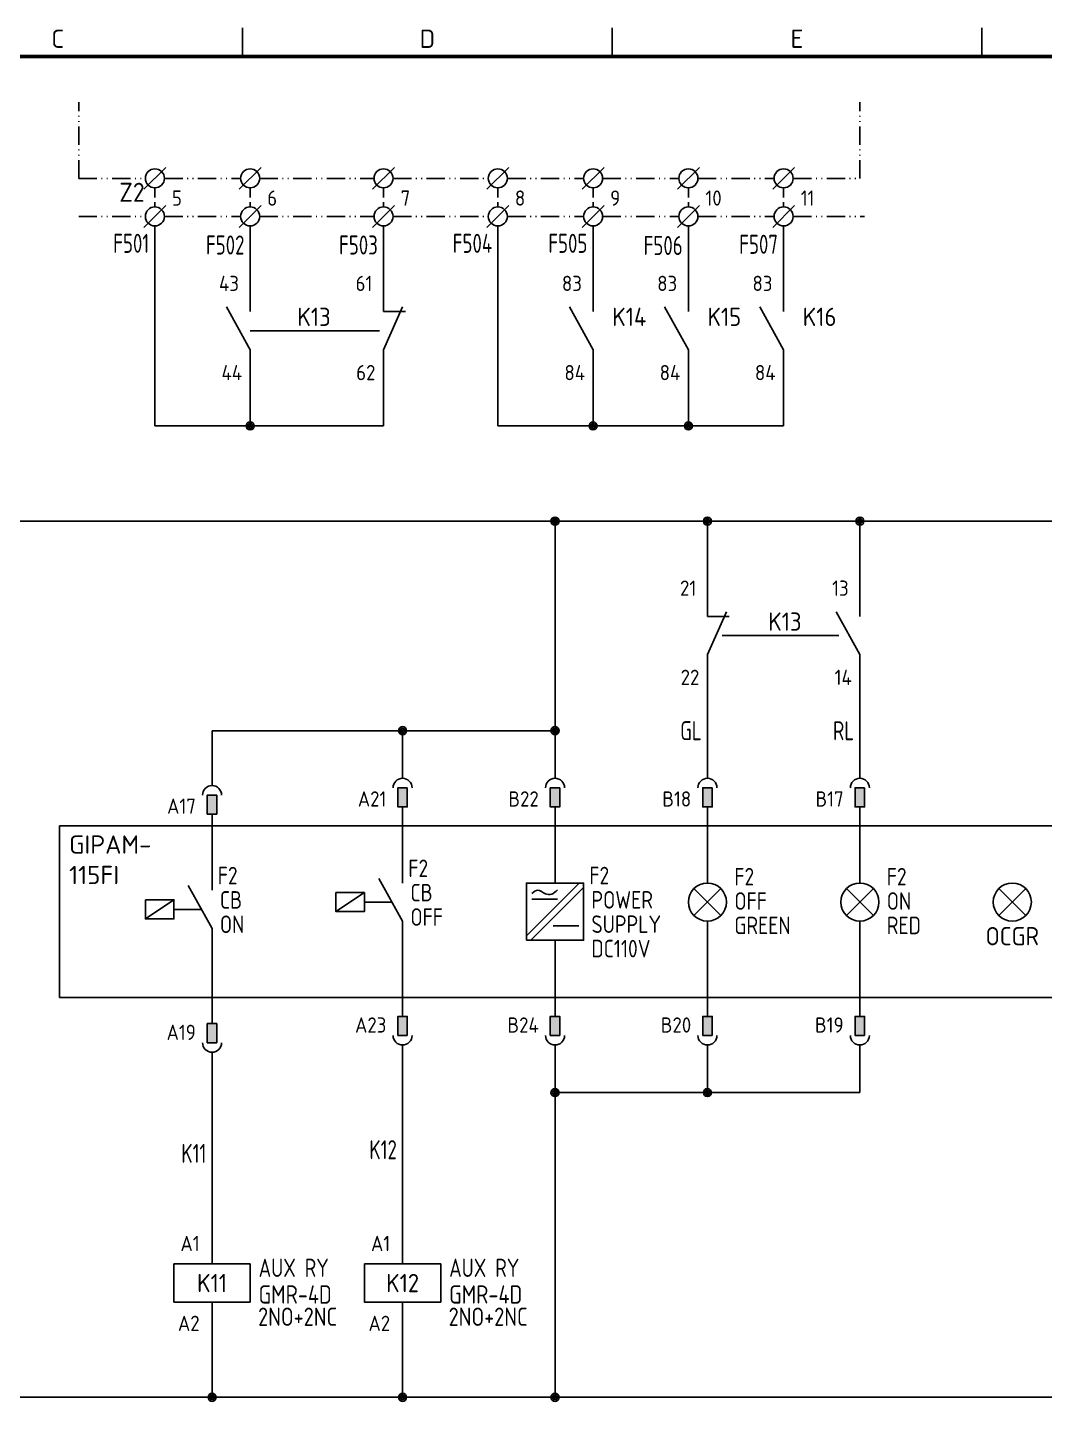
# Model space of a CAD drawing. Header units: millimetres. Extents: x 0 to 556, y 1 to 306.
# Drawn here: x 133.3 to 266.7, y 104.4 to 287.2 of the extents above; entities that cross this region are included whole.
import ezdxf
from ezdxf.enums import TextEntityAlignment as Align

# ---------------------------------------------------------------- set-up
doc = ezdxf.new("R2010")
doc.units = ezdxf.units.MM
doc.linetypes.add('ACAD_ISO12W100', pattern=[21, 12, -3, 0, -3, 0, -3])
doc.linetypes.add('HIDDEN', pattern=[0.375, 0.25, -0.125])
for name, color, linetype in [('LINK', 7, 'Continuous'), ('MISC', 7, 'Continuous'), ('Sheet Line', 3, 'Continuous'), ('Sheet Text', 2, 'Continuous'), ('SYMS', 7, 'Continuous'), ('TAGS', 7, 'Continuous'), ('TERMS', 7, 'Continuous'), ('WIRE_YELLOW', 2, 'Continuous'), ('WIREFIXED', 7, 'Continuous')]:
    doc.layers.add(name, color=color, linetype=linetype)
doc.layers.add('Sheet Out Line', color=2, linetype='Continuous', lineweight=50)
doc.styles.add('WD', font='ISOCP2.shx')
doc.styles.add('WD_IEC', font='ISOCP2.shx', dxfattribs={"width": 1.1, "height": 2.4, "bigfont": 'whgtxt.shx'})

# ---------------------------------------------------------------- blocks, each defined once
blk = doc.blocks.new('WDDOT')
for radius in [0.529, 0.33, 0.164]:
    blk.add_circle((0, 0), radius)
blk = doc.blocks.new('VJ11_AUXRY_Q1')
for p, q in [((0, 2.5), (0, 7.5)), ((0, -2.5), (0, -7.5))]:
    blk.add_line(p, q)
blk.add_lwpolyline([(-5, 2.5), (-5, -2.5), (5, -2.5), (5, 2.5)], close=True)
at = {"style": 'WD_IEC', "flags": 1}
for tag, p, height in [('X2TERM01', (0, 7.5), 0.32), ('X4LINK', (-5, 0), 0.32), ('X1LINK', (5, 0), 0.32), ('INST', (2.17, -4.46), 1), ('LOC', (2.14, -5.76), 1), ('X8TERM02', (0, -7.5), 0.32), ('FAMILY', (2.27, -7.15), 1), ('CAT', (2.31, -9.98), 1), ('MFG', (2.34, -8.68), 1), ('ASSYCODE', (2.25, -11.11), 1), ('WDTAGALT', (2.25, -12.35), 1), ('PEER_PINLIST', (2.25, -13.65), 1)]:
    blk.add_attdef(tag, p, '', height=height, dxfattribs=at)
at = {"style": 'WD_IEC'}
for tag, p in [('TERM01', (-1.63, 4.2)), ('TERM02', (-1.63, -6.29))]:
    blk.add_attdef(tag, text='', height=2, dxfattribs=at).set_placement(p, align=Align.RIGHT)
for tag, p, width in [('RATING12', (6.11, 0.8), 0.85), ('RATING11', (6.11, -2.7), 0.9), ('RATING1', (6.04, -5.62), 0.9)]:
    blk.add_attdef(tag, p, '', height=2.4, dxfattribs=dict(at, width=width))
blk.add_attdef('TAG1', text='', height=2.4, dxfattribs=at).set_placement((0, 0), align=Align.MIDDLE_CENTER)
at = {"lineweight": 9, "style": 'WD_IEC'}
for tag, p in [('NO', (-5.5, -16.5)), ('NC', (-5.5, -20))]:
    blk.add_attdef(tag, text='', height=2.5, dxfattribs=at).set_placement(p, align=Align.TOP_RIGHT)
for tag, p in [('XREFNO', (-4, -16.5)), ('XREFNC', (-4, -20))]:
    blk.add_attdef(tag, text='', height=2.5, dxfattribs=at).set_placement(p, align=Align.TOP_LEFT)
blk = doc.blocks.new('HT0_TB1')
blk.add_circle((0, 0), 1.25)
at = {"layer": 'SYMS'}
blk.add_line((-1.44, -1.44), (1.44, 1.44), dxfattribs=at)
at = {"flags": 1}
for tag, p, height, style in [('X4LINK', (-1.25, 0), 0.01, 'WD'), ('X4TERM01', (-1.25, 0), 0.25, 'WD_IEC'), ('X2TERM01', (0, 1.25), 0.25, 'WD_IEC'), ('X1LINK', (1.25, 0), 0.01, 'WD'), ('X1TERM01', (1.25, 0), 0.25, 'WD_IEC'), ('X8TERM01', (0, -1.25), 0.25, 'WD_IEC')]:
    blk.add_attdef(tag, p, '', height=height, dxfattribs=dict(at, style=style))
blk = doc.blocks.new('WD_WNV')
at = {"linetype": 'Continuous', "style": 'WD_IEC', "width": 0.8}
blk.add_attdef('WIRENO', text='', height=2.5, rotation=90, dxfattribs=at).set_placement((-0.75, 0), align=Align.CENTER)
at = {"style": 'WD_IEC', "flags": 1}
for tag, p in [('W08USER', (-1, 0.375)), ('W04USER', (-1, 0.875)), ('W05USER', (-1, 0.75)), ('W09USER', (-1, 0.25)), ('W03USER', (-1, 1)), ('W06USER', (-1, 0.625)), ('W07USER', (-1, 0.5)), ('W02USER', (-1, 1.125)), ('W01USER', (-1, 1.25)), ('W10USER', (-1, 0.125))]:
    blk.add_attdef(tag, text='', height=0.08, dxfattribs=at).set_placement(p, align=Align.CENTER)
blk = doc.blocks.new('VH621_DO_NO_DQ1')
for p, q in [((0, 0), (0, -3.75)), ((-0.62, -7.5), (0.62, -7.5)), ((0, -7.5), (0, -10)), ((0, -10), (0, -17.5)), ((0, -22.5), (-3.12, -16.88)), ((-5, -18.75), (-8.75, -21.25)), ((-1.39, -20), (-5, -20)), ((0, -22.5), (0, -27.5)), ((0, -27.5), (0, -32.5)), ((0, -35), (0, -32.5)), ((-0.62, -35), (0.62, -35)), ((0, -42.5), (0, -38.75))]:
    blk.add_line(p, q)
for points in [[(0.62, -5), (-0.62, -5), (-0.62, -7.5), (0.62, -7.5)], [(-8.75, -18.75), (-5, -18.75), (-5, -21.25), (-8.75, -21.25)], [(0.62, -37.5), (-0.62, -37.5), (-0.62, -35), (0.62, -35)]]:
    blk.add_lwpolyline(points, close=True)
for centre, start, end in [((0, -5), 0, 180), ((0, -37.5), 180, 0)]:
    blk.add_arc(centre, 1.25, start, end)
for points in [[(0.62, -7.5), (0.62, -5), (-0.62, -7.5), (-0.62, -5)], [(0.62, -35), (0.62, -37.5), (-0.62, -35), (-0.62, -37.5)]]:
    blk.add_solid(points)
at = {"style": 'WD', "flags": 1}
for tag, p in [('X2TERM01', (0, 0)), ('X8TERM02', (0, -42.5))]:
    blk.add_attdef(tag, p, '', height=0.08, dxfattribs=at)
at = {"style": 'WD_IEC'}
for tag, p in [('TERM01', (-2.13, -7.46)), ('TERM02', (-2.13, -37.13))]:
    blk.add_attdef(tag, text='', height=2, dxfattribs=at).set_placement(p, align=Align.RIGHT)
at = {"style": 'WD_IEC', "width": 0.9}
for tag, p in [('TAG2', (0.75, -16.72)), ('TEXT1', (1.03, -19.91)), ('TEXT2', (1.03, -23.11)), ('TEXT3', (1.03, -26.31))]:
    blk.add_attdef(tag, p, '', height=2.3, dxfattribs=at)
at = {"style": 'WD', "flags": 1}
for tag, p in [('INST', (-1.87, -24.25)), ('LOC', (-2.18, -25.71)), ('XREF', (-2.16, -27.23)), ('CONTACT', (-2.18, -30.16)), ('FAMILY', (-2.18, -28.78))]:
    blk.add_attdef(tag, text='', height=1, dxfattribs=at).set_placement(p, align=Align.RIGHT)
blk = doc.blocks.new('VH62_POWER_DQ1')
for p, q in [((0, 0), (0, -3.75)), ((-0.62, -7.5), (0.62, -7.5)), ((0, -7.5), (0, -10)), ((0, -10), (0, -17.5)), ((-3.75, -24.43), (3.18, -17.5)), ((-3.18, -25), (3.75, -18.07)), ((-3.05, -19.6), (0.31, -19.6)), ((-0.23, -23.11), (3.13, -23.11)), ((0, -25), (0, -32.5)), ((0, -35), (0, -32.5)), ((-0.62, -35), (0.62, -35)), ((0, -42.5), (0, -38.75))]:
    blk.add_line(p, q)
for points in [[(0.62, -5), (-0.62, -5), (-0.62, -7.5), (0.62, -7.5)], [(0.62, -37.5), (-0.62, -37.5), (-0.62, -35), (0.62, -35)]]:
    blk.add_lwpolyline(points, close=True)
blk.add_lwpolyline([(-3.75, -25), (-3.75, -17.5), (3.75, -17.5), (3.75, -25), (-3.75, -25)])
for centre, start, end in [((0, -5), 0, 180), ((0, -37.5), 180, 0)]:
    blk.add_arc(centre, 1.25, start, end)
blk.add_spline([(-3.03, -18.87), (-2.25, -18.44), (-1.27, -18.9), (-0.43, -18.95), (0.32, -18.37)], degree=3)
for points in [[(0.62, -7.5), (0.62, -5), (-0.62, -7.5), (-0.62, -5)], [(0.62, -35), (0.62, -37.5), (-0.62, -35), (-0.62, -37.5)]]:
    blk.add_solid(points)
at = {"style": 'WD', "flags": 1}
for tag, p in [('X2TERM01', (0, 0)), ('X8TERM02', (0, -42.5))]:
    blk.add_attdef(tag, p, '', height=0.08, dxfattribs=at)
at = {"style": 'WD_IEC'}
for tag, p in [('TERM01', (-2.13, -7.46)), ('TERM02', (-2.13, -37.13))]:
    blk.add_attdef(tag, text='', height=2, dxfattribs=at).set_placement(p, align=Align.RIGHT)
at = {"style": 'WD_IEC', "width": 0.9}
for tag, p in [('TAG2', (4.5, -17.66)), ('TEXT1', (4.78, -20.85)), ('TEXT2', (4.78, -24.05)), ('TEXT3', (4.78, -27.25))]:
    blk.add_attdef(tag, p, '', height=2.3, dxfattribs=at)
at = {"linetype": 'Continuous', "style": 'WD_IEC'}
blk.add_attdef('TERM03', text='', height=2, dxfattribs=at).set_placement((-5.32, -20.3), align=Align.RIGHT)
at = {"style": 'WD', "flags": 1}
for tag, height, p in [('X4TERM03', 0.08, (-3.75, -21.25)), ('INST', 1, (-1.87, -26.75)), ('LOC', 1, (-2.18, -28.21)), ('XREF', 1, (-2.16, -29.73)), ('FAMILY', 1, (-2.18, -31.28)), ('PINLIST_TYPE', 1, (-2.18, -32.77))]:
    blk.add_attdef(tag, text='', height=height, dxfattribs=at).set_placement(p, align=Align.RIGHT)
blk = doc.blocks.new('VH62_INDICATING11')
for p, q in [((0, 20), (0, 16.25)), ((-0.62, 12.5), (0.62, 12.5)), ((0, 12.5), (0, 10)), ((0, 10), (0, 2.5)), ((-1.77, -1.77), (1.77, 1.77)), ((1.77, -1.77), (-1.77, 1.77)), ((0, -2.5), (0, -12.5)), ((0, -15), (0, -12.5)), ((-0.62, -15), (0.62, -15)), ((0, -22.5), (0, -18.75))]:
    blk.add_line(p, q)
for points in [[(0.62, 15), (-0.62, 15), (-0.62, 12.5), (0.62, 12.5)], [(0.62, -17.5), (-0.62, -17.5), (-0.62, -15), (0.62, -15)]]:
    blk.add_lwpolyline(points, close=True)
blk.add_circle((0, 0), 2.5)
for centre, start, end in [((0, 15), 0, 180), ((0, -17.5), 180, 0)]:
    blk.add_arc(centre, 1.25, start, end)
for points in [[(0.62, 12.5), (0.62, 15), (-0.62, 12.5), (-0.62, 15)], [(0.62, -15), (0.62, -17.5), (-0.62, -15), (-0.62, -17.5)]]:
    blk.add_solid(points)
at = {"style": 'WD', "flags": 1}
for tag, p in [('X2TERM01', (0, 20)), ('X8TERM02', (0, -22.5))]:
    blk.add_attdef(tag, p, '', height=0.08, dxfattribs=at)
at = {"style": 'WD_IEC'}
for tag, p in [('TERM01', (-2.13, 12.54)), ('TERM02', (-2.13, -17.13))]:
    blk.add_attdef(tag, text='', height=2, dxfattribs=at).set_placement(p, align=Align.RIGHT)
at = {"style": 'WD_IEC', "width": 0.9}
for tag, p in [('TAG2', (3.53, 2.19)), ('TEXT1', (3.53, -1.01)), ('TEXT2', (3.53, -4.21))]:
    blk.add_attdef(tag, p, '', height=2.3, dxfattribs=at)
at = {"style": 'WD', "flags": 1}
for tag, p in [('INST', (-2.2, -5.95)), ('LOC', (-2.44, -7.4)), ('XREF', (-2.44, -8.94)), ('PINLIST_TYPE', (-2.47, -11.83)), ('FAMILY', (-2.47, -10.4))]:
    blk.add_attdef(tag, text='', height=1, dxfattribs=at).set_placement(p, align=Align.RIGHT)
blk = doc.blocks.new('HT0W_TB1')
blk.add_circle((0, 0), 1.25)
at = {"layer": 'SYMS'}
blk.add_line((-1.44, -1.44), (1.44, 1.44), dxfattribs=at)
at = {"style": 'WD_IEC', "flags": 1}
for tag, p in [('INST', (-1.04, 7.87)), ('LOC', (-1.04, 4.87))]:
    blk.add_attdef(tag, text='', height=2.5, dxfattribs=at).set_placement(p, align=Align.BOTTOM_RIGHT)
at = {"style": 'WD_IEC'}
blk.add_attdef('TAGSTRIP', text='', height=2.5, dxfattribs=at).set_placement((-1.04, 1.87), align=Align.BOTTOM_RIGHT)
blk.add_attdef('TERM01', text='', height=2, dxfattribs=at).set_placement((2.24, 0.81), align=Align.BOTTOM_LEFT)
at = {"flags": 1}
for tag, p, height, style in [('X4LINK', (-1.25, 0), 0.01, 'WD'), ('X4TERM01', (-1.25, 0), 0.25, 'WD_IEC'), ('STRIPSEQ', (-0.02, -0.02), 0.025, 'WD_IEC'), ('X2TERM01', (0, 1.25), 0.25, 'WD_IEC'), ('X1LINK', (1.25, 0), 0.01, 'WD'), ('X1TERM01', (1.25, 0), 0.25, 'WD_IEC'), ('LINKTERM', (-0.02, -0.06), 0.025, 'WD_IEC'), ('X8TERM01', (0, -1.25), 0.25, 'WD_IEC')]:
    blk.add_attdef(tag, p, '', height=height, dxfattribs=dict(at, style=style))
at = {"style": 'WD_IEC', "flags": 1}
for tag, height, p in [('CAT', 1, (-1.95, -2.37)), ('MFG', 1, (-2.09, -3.63)), ('ASSYCODE', 1, (-2.04, -4.92)), ('DESC1', 2, (-1.78, -7.62)), ('DESC2', 2, (-1.78, -10.06)), ('DESC3', 2, (-1.78, -12.55))]:
    blk.add_attdef(tag, text='', height=height, dxfattribs=at).set_placement(p, align=Align.RIGHT)
blk = doc.blocks.new('LSSA3')
at = {"layer": 'Sheet Line'}
for p, q in [((161.5, 283.5), (161.5, 287.25)), ((210, 283.5), (210, 287.25)), ((258.5, 283.5), (258.5, 287.25))]:
    blk.add_line(p, q, dxfattribs=at)
at = {"layer": 'Sheet Out Line'}
blk.add_lwpolyline([(16, 6.5), (404, 6.5), (404, 283.5), (16, 283.5)], close=True, dxfattribs=at)
at = {"style": 'WD_IEC', "width": 1.1}
for tag, height, p in [('DESC4', 2.4, (57.5, 39.5)), ('CUSTOMERS31', 3.8, (219, 38)), ('TITLE1', 3.6, (333, 37.5)), ('CUSTOMERS21', 3.8, (219, 35.25)), ('DESC3', 2.4, (57.5, 33.5)), ('CUSTOMERS32', 3.8, (219, 32.5)), ('TITLE2', 3.6, (333, 32.5)), ('CUSTOMERS22', 3.8, (219, 29.75)), ('TITLE3', 3.6, (333, 27.5)), ('RN', 3.5, (398, 28.75)), ('DESC2', 2.4, (57.5, 27.5)), ('CUSTOMERS33', 3.8, (219, 27)), ('DESC1', 2.4, (57.5, 21.5)), ('WORKNO', 3.5, (365.5, 18.5)), ('FILE', 2.4, (314, 18.5)), ('DESC0', 2.4, (57.5, 15.5)), ('SHN', 2.4, (395, 12)), ('TSH', 2.4, (401, 9))]:
    blk.add_attdef(tag, text='', height=height, dxfattribs=at).set_placement(p, align=Align.MIDDLE_CENTER)
at = {"style": 'WD_IEC'}
for tag, p in [('DATE4', (96.5, 39.5)), ('DRWN4', (111.5, 39.5)), ('DSGN4', (126.5, 39.5)), ('CHKD4', (141.5, 39.5)), ('APPD4', (156.5, 39.5)), ('DATE3', (96.5, 33.5)), ('DRWN3', (111.5, 33.5)), ('DSGN3', (126.5, 33.5)), ('CHKD3', (141.5, 33.5)), ('APPD3', (156.5, 33.5)), ('DATE2', (96.5, 27.5)), ('DRWN2', (111.5, 27.5)), ('DSGN2', (126.5, 27.5)), ('CHKD2', (141.5, 27.5)), ('APPD2', (156.5, 27.5)), ('DATE1', (96.5, 21.5)), ('DRWN1', (111.5, 21.5)), ('DSGN1', (126.5, 21.5)), ('CHKD1', (141.5, 21.5)), ('APPD1', (156.5, 21.5)), ('DATE0', (96.5, 15.5)), ('DRWN0', (111.5, 15.5)), ('DSGN0', (126.5, 15.5)), ('CHKD0', (141.5, 15.5)), ('APPD0', (156.5, 15.5))]:
    blk.add_attdef(tag, text='', height=2.4, dxfattribs=at).set_placement(p, align=Align.MIDDLE_CENTER)
at = {"style": 'WD_IEC', "width": 1.1}
for tag, p in [('DWG1ST', (345, 10.5)), ('DWGNO', (373.49, 10.5))]:
    blk.add_attdef(tag, text='', height=3.5, dxfattribs=at).set_placement(p, align=Align.MIDDLE_LEFT)
at = {"style": 'WD_IEC', "width": 1.1, "flags": 9}
blk.add_attdef('WD_TB', (0, 0), '', height=2.4, dxfattribs=at)
at = {"layer": 'Sheet Text', "style": 'WD_IEC', "width": 1.1}
for s, p in [('C', (137.25, 284.62)), ('D', (185.75, 284.62)), ('E', (234.25, 284.62))]:
    blk.add_text(s, height=2.4, dxfattribs=at).set_placement(p, align=Align.CENTER)
blk = doc.blocks.new('VB421_AUXCONTACT1')
for p, q in [((0, 7.5), (0, 2.5)), ((0, -2.5), (-3.12, 3.12)), ((0, -2.5), (0, -7.5))]:
    blk.add_line(p, q)
at = {"style": 'WD_IEC', "flags": 1}
for tag, p, height in [('X2TERM01', (0, 7.5), 0.34), ('X4LINK', (-2.75, 0), 0.32), ('X1LINK', (0, 0), 0.34), ('X8TERM02', (0, -7.5), 0.34)]:
    blk.add_attdef(tag, p, '', height=height, dxfattribs=at)
at = {"linetype": 'Continuous', "style": 'WD_IEC'}
for tag, p in [('TERM01', (-1.47, 5.21)), ('TERM02', (-1.06, -6.5))]:
    blk.add_attdef(tag, text='', height=2, dxfattribs=at).set_placement(p, align=Align.RIGHT)
at = {"style": 'WD_IEC'}
for tag, p in [('TAG2', (2.5, 0.62)), ('TEXT1', (2.5, -2.89)), ('TEXT2', (2.5, -6.09))]:
    blk.add_attdef(tag, p, '', height=2.4, dxfattribs=at)
for tag, p in [('INST', (-2.43, -9.12)), ('LOC', (-2.58, -10.73))]:
    blk.add_attdef(tag, text='', height=1, dxfattribs=at).set_placement(p, align=Align.RIGHT)
at = {"style": 'WD_IEC', "flags": 1}
for tag, p in [('FAMILY', (-2.53, -13.64)), ('XREF', (-2.58, -12.19)), ('CONTACT', (-2.6, -15.24))]:
    blk.add_attdef(tag, text='', height=1, dxfattribs=at).set_placement(p, align=Align.RIGHT)
blk = doc.blocks.new('VPA1_SPARE')
for p, q in [((-1.77, -1.77), (1.77, 1.77)), ((1.77, -1.77), (-1.77, 1.77))]:
    blk.add_line(p, q)
blk.add_circle((0, 0), 2.5)
at = {"style": 'WD'}
for tag, p in [('TEXT1', (0, -3.27)), ('TEXT2', (0, -6.47))]:
    blk.add_attdef(tag, text='', height=2.4, dxfattribs=at).set_placement(p, align=Align.TOP_CENTER)
blk = doc.blocks.new('VB422_AUXCONTACT1')
for p, q in [((0, 7.5), (0, 2.5)), ((0, -2.5), (2.5, 3.12)), ((0, 2.5), (2.87, 2.5)), ((0, -2.5), (0, -7.5))]:
    blk.add_line(p, q)
at = {"style": 'WD_IEC', "flags": 1}
for tag, p, height in [('X2TERM01', (0, 7.5), 0.34), ('X4LINK', (-0.55, 0), 0.32), ('X1LINK', (1.92, 0), 0.32), ('X8TERM02', (0, -7.5), 0.34)]:
    blk.add_attdef(tag, p, '', height=height, dxfattribs=at)
at = {"linetype": 'Continuous', "style": 'WD_IEC'}
for tag, p in [('TERM01', (-1.47, 5.21)), ('TERM02', (-1.06, -6.5))]:
    blk.add_attdef(tag, text='', height=2, dxfattribs=at).set_placement(p, align=Align.RIGHT)
at = {"style": 'WD_IEC'}
for tag, p in [('TAG2', (4.38, 0.62)), ('TEXT1', (4.38, -2.89)), ('TEXT2', (4.38, -6.09))]:
    blk.add_attdef(tag, p, '', height=2.4, dxfattribs=at)
for tag, p in [('INST', (-2.43, -9.12)), ('LOC', (-2.58, -10.73))]:
    blk.add_attdef(tag, text='', height=1, dxfattribs=at).set_placement(p, align=Align.RIGHT)
at = {"style": 'WD_IEC', "flags": 1}
for tag, p in [('FAMILY', (-2.53, -13.64)), ('XREF', (-2.58, -12.19)), ('CONTACT', (-2.6, -15.24))]:
    blk.add_attdef(tag, text='', height=1, dxfattribs=at).set_placement(p, align=Align.RIGHT)

msp = doc.modelspace()

# ---------------------------------------------------------------- linework, layer by layer
at = {"linetype": 'ACAD_ISO12W100', "ltscale": 0.2}
for p, q in [((140, 267.5), (140, 277.5)), ((242.5, 267.5), (242.5, 277.5)), ((140, 267.5), (148.75, 267.5)), ((151.25, 267.5), (161.25, 267.5)), ((163.75, 267.5), (178.75, 267.5)), ((181.25, 267.5), (193.75, 267.5)), ((196.25, 267.5), (206.25, 267.5)), ((208.75, 267.5), (218.75, 267.5)), ((221.25, 267.5), (231.25, 267.5)), ((233.75, 267.5), (242.5, 267.5)), ((140, 262.5), (148.75, 262.5)), ((151.25, 262.5), (161.25, 262.5)), ((163.75, 262.5), (178.75, 262.5)), ((181.25, 262.5), (193.75, 262.5)), ((196.25, 262.5), (206.25, 262.5)), ((208.75, 262.5), (218.75, 262.5)), ((221.25, 262.5), (231.25, 262.5)), ((233.75, 262.5), (243.12, 262.5))]:
    msp.add_line(p, q, dxfattribs=at)
at = {"linetype": 'HIDDEN', "ltscale": 5}
for p, q in [((150, 266.25), (150, 263.75)), ((162.5, 266.25), (162.5, 263.75)), ((180, 266.25), (180, 263.75)), ((195, 266.25), (195, 263.75)), ((207.5, 266.25), (207.5, 263.75)), ((220, 266.25), (220, 263.75)), ((232.5, 266.25), (232.5, 263.75))]:
    msp.add_line(p, q, dxfattribs=at)
at = {"color": 1, "linetype": 'Continuous'}
msp.add_lwpolyline([(137.5, 182.5), (295, 182.5), (295, 160), (137.5, 160)], close=True, dxfattribs=at)
at = {"layer": 'LINK'}
for points in [[(162.5, 247.5), (179.45, 247.5)], [(224.42, 207.5), (239.75, 207.5)]]:
    msp.add_lwpolyline(points, dxfattribs=at)
at = {"layer": 'WIRE_YELLOW', "color": 2, "linetype": 'Continuous'}
for p, q in [((150, 235), (150, 261.25)), ((162.5, 261.25), (162.5, 255)), ((180, 261.25), (180, 255)), ((162.5, 240), (162.5, 235)), ((180, 240), (180, 235)), ((207.5, 240), (207.5, 235)), ((180, 235), (150, 235))]:
    msp.add_line(p, q, dxfattribs=at)
at = {"layer": 'WIRE_YELLOW', "linetype": 'Continuous'}
for p, q in [((195, 261.25), (195, 235)), ((207.5, 261.25), (207.5, 255)), ((220, 255), (220, 261.25)), ((232.5, 255), (232.5, 261.25)), ((220, 235), (220, 240)), ((232.5, 235), (232.5, 240)), ((195, 235), (207.5, 235)), ((207.5, 235), (220, 235)), ((220, 235), (232.5, 235)), ((52.5, 222.5), (392.5, 222.5)), ((202.5, 222.5), (202.5, 192.5)), ((222.5, 215), (222.5, 222.5)), ((242.5, 215), (242.5, 222.5)), ((222.5, 192.5), (222.5, 200)), ((242.5, 192.5), (242.5, 200)), ((157.5, 195), (157.5, 191.55)), ((157.5, 195), (202.5, 195)), ((182.5, 192.5), (182.5, 195)), ((182.5, 150), (182.5, 130)), ((202.5, 147.5), (202.5, 150)), ((222.5, 150), (222.5, 147.5)), ((242.5, 150), (242.5, 147.5)), ((157.5, 149.05), (157.5, 130)), ((242.5, 147.5), (202.5, 147.5)), ((202.5, 147.5), (202.5, 107.5)), ((157.5, 115), (157.5, 107.5)), ((182.5, 115), (182.5, 107.5)), ((52.5, 107.5), (392.5, 107.5))]:
    msp.add_line(p, q, dxfattribs=at)

# ---------------------------------------------------------------- block references
at = {"linetype": 'Continuous'}
msp.add_blockref('LSSA3', (0, 0), dxfattribs=at)
at = {"layer": 'SYMS', "color": 2, "linetype": 'Continuous'}
for name, p in [('HT0_TB1', (150, 267.5)), ('HT0_TB1', (162.5, 267.5)), ('HT0_TB1', (180, 267.5)), ('HT0_TB1', (195, 267.5)), ('HT0_TB1', (207.5, 267.5)), ('HT0_TB1', (220, 267.5)), ('HT0_TB1', (232.5, 267.5)), ('WDDOT', (162.5, 235))]:
    msp.add_blockref(name, p, dxfattribs=at)
at = {"layer": 'SYMS', "linetype": 'Continuous'}
ref = msp.add_blockref('HT0W_TB1', (150, 262.5), dxfattribs=at)
ref.add_attrib('TAGSTRIP', 'Z2', dxfattribs={"layer": 'TAGS', "height": 2.5, "style": 'WD_IEC'}).set_placement((148.65, 263.67), align=Align.BOTTOM_RIGHT)
ref.add_attrib('TERM01', '5', dxfattribs={"layer": 'TERMS', "height": 2, "style": 'WD_IEC'}).set_placement((152.24, 263.31), align=Align.BOTTOM_LEFT)
ref = msp.add_blockref('HT0W_TB1', (162.5, 262.5), dxfattribs=at)
ref.add_attrib('TERM01', '6', dxfattribs={"layer": 'TERMS', "height": 2, "style": 'WD_IEC'}).set_placement((164.74, 263.31), align=Align.BOTTOM_LEFT)
ref = msp.add_blockref('HT0W_TB1', (180, 262.5), dxfattribs=at)
ref.add_attrib('TERM01', '7', dxfattribs={"layer": 'TERMS', "height": 2, "style": 'WD_IEC'}).set_placement((182.24, 263.31), align=Align.BOTTOM_LEFT)
ref = msp.add_blockref('HT0W_TB1', (195, 262.5), dxfattribs=at)
ref.add_attrib('TERM01', '8', dxfattribs={"layer": 'TERMS', "height": 2, "style": 'WD_IEC'}).set_placement((197.24, 263.31), align=Align.BOTTOM_LEFT)
ref = msp.add_blockref('HT0W_TB1', (207.5, 262.5), dxfattribs=at)
ref.add_attrib('TERM01', '9', dxfattribs={"layer": 'TERMS', "height": 2, "style": 'WD_IEC'}).set_placement((209.74, 263.31), align=Align.BOTTOM_LEFT)
ref = msp.add_blockref('HT0W_TB1', (220, 262.5), dxfattribs=at)
ref.add_attrib('TERM01', '10', dxfattribs={"layer": 'TERMS', "height": 2, "style": 'WD_IEC'}).set_placement((222.24, 263.31), align=Align.BOTTOM_LEFT)
ref = msp.add_blockref('HT0W_TB1', (232.5, 262.5), dxfattribs=at)
ref.add_attrib('TERM01', '11', dxfattribs={"layer": 'TERMS', "height": 2, "style": 'WD_IEC'}).set_placement((234.74, 263.31), align=Align.BOTTOM_LEFT)
ref = msp.add_blockref('VB421_AUXCONTACT1', (162.5, 247.5), dxfattribs=at)
ref.add_attrib('TERM02', '44', dxfattribs={"layer": 'TERMS', "linetype": 'Continuous', "height": 2, "style": 'WD_IEC'}).set_placement((161.44, 241), align=Align.RIGHT)
ref.add_attrib('TERM01', '43', dxfattribs={"layer": 'TERMS', "linetype": 'Continuous', "height": 2, "style": 'WD_IEC'}).set_placement((161.03, 252.71), align=Align.RIGHT)
ref.add_attrib('TAG2', 'K13', (168.69, 248.12), dxfattribs={"layer": 'TAGS', "height": 2.4, "style": 'WD_IEC'})
ref = msp.add_blockref('VB422_AUXCONTACT1', (180, 247.5), dxfattribs=at)
ref.add_attrib('TERM02', '62', dxfattribs={"layer": 'TERMS', "linetype": 'Continuous', "height": 2, "style": 'WD_IEC'}).set_placement((178.94, 241), align=Align.RIGHT)
ref.add_attrib('TERM01', '61', dxfattribs={"layer": 'TERMS', "linetype": 'Continuous', "height": 2, "style": 'WD_IEC'}).set_placement((178.53, 252.71), align=Align.RIGHT)
at = {"layer": 'SYMS', "color": 2, "linetype": 'Continuous'}
ref = msp.add_blockref('VB421_AUXCONTACT1', (207.5, 247.5), dxfattribs=at)
ref.add_attrib('TERM02', '84', dxfattribs={"layer": 'TERMS', "linetype": 'Continuous', "height": 2, "style": 'WD_IEC'}).set_placement((206.44, 241), align=Align.RIGHT)
ref.add_attrib('TERM01', '83', dxfattribs={"layer": 'TERMS', "linetype": 'Continuous', "height": 2, "style": 'WD_IEC'}).set_placement((206.03, 252.71), align=Align.RIGHT)
ref.add_attrib('TAG2', 'K14', (210, 248.12), dxfattribs={"layer": 'TAGS', "height": 2.4, "style": 'WD_IEC'})
at = {"layer": 'SYMS', "linetype": 'Continuous'}
ref = msp.add_blockref('VB421_AUXCONTACT1', (220, 247.5), dxfattribs=at)
ref.add_attrib('TERM02', '84', dxfattribs={"layer": 'TERMS', "linetype": 'Continuous', "height": 2, "style": 'WD_IEC'}).set_placement((218.94, 241), align=Align.RIGHT)
ref.add_attrib('TERM01', '83', dxfattribs={"layer": 'TERMS', "linetype": 'Continuous', "height": 2, "style": 'WD_IEC'}).set_placement((218.53, 252.71), align=Align.RIGHT)
ref.add_attrib('TAG2', 'K15', (222.5, 248.12), dxfattribs={"layer": 'TAGS', "height": 2.4, "style": 'WD_IEC'})
ref = msp.add_blockref('VB421_AUXCONTACT1', (232.5, 247.5), dxfattribs=at)
ref.add_attrib('TERM02', '84', dxfattribs={"layer": 'TERMS', "linetype": 'Continuous', "height": 2, "style": 'WD_IEC'}).set_placement((231.44, 241), align=Align.RIGHT)
ref.add_attrib('TERM01', '83', dxfattribs={"layer": 'TERMS', "linetype": 'Continuous', "height": 2, "style": 'WD_IEC'}).set_placement((231.03, 252.71), align=Align.RIGHT)
ref.add_attrib('TAG2', 'K16', (235, 248.12), dxfattribs={"layer": 'TAGS', "height": 2.4, "style": 'WD_IEC'})
for p in [(207.5, 235), (220, 235), (202.5, 222.5), (222.5, 222.5), (242.5, 222.5), (182.5, 195), (202.5, 195), (202.5, 147.5), (222.5, 147.5), (157.5, 107.5), (182.5, 107.5), (202.5, 107.5)]:
    msp.add_blockref('WDDOT', p, dxfattribs=at)
ref = msp.add_blockref('VB422_AUXCONTACT1', (222.5, 207.5), dxfattribs=at)
ref.add_attrib('TERM02', '22', dxfattribs={"layer": 'TERMS', "linetype": 'Continuous', "height": 2, "style": 'WD_IEC'}).set_placement((221.44, 201), align=Align.RIGHT)
ref.add_attrib('TERM01', '21', dxfattribs={"layer": 'TERMS', "linetype": 'Continuous', "height": 2, "style": 'WD_IEC'}).set_placement((221.03, 212.71), align=Align.RIGHT)
ref.add_attrib('TAG2', 'K13', (230.47, 208.12), dxfattribs={"layer": 'TAGS', "height": 2.4, "style": 'WD_IEC'})
ref = msp.add_blockref('VB421_AUXCONTACT1', (242.5, 207.5), dxfattribs=at)
ref.add_attrib('TERM02', '14', dxfattribs={"layer": 'TERMS', "linetype": 'Continuous', "height": 2, "style": 'WD_IEC'}).set_placement((241.44, 201), align=Align.RIGHT)
ref.add_attrib('TERM01', '13', dxfattribs={"layer": 'TERMS', "linetype": 'Continuous', "height": 2, "style": 'WD_IEC'}).set_placement((241.03, 212.71), align=Align.RIGHT)
ref = msp.add_blockref('VH621_DO_NO_DQ1', (182.5, 192.5), dxfattribs=at)
ref.add_attrib('TERM02', 'A23', dxfattribs={"layer": 'TERMS', "height": 2, "style": 'WD_IEC'}).set_placement((180.37, 155.37), align=Align.RIGHT)
ref.add_attrib('TERM01', 'A21', dxfattribs={"layer": 'TERMS', "height": 2, "style": 'WD_IEC'}).set_placement((180.37, 185.04), align=Align.RIGHT)
ref.add_attrib('TEXT2', 'OFF', (183.53, 169.39), dxfattribs={"layer": 'MISC', "height": 2.3, "style": 'WD_IEC', "width": 0.9})
ref.add_attrib('TEXT1', 'CB', (183.53, 172.59), dxfattribs={"layer": 'MISC', "height": 2.3, "style": 'WD_IEC', "width": 0.9})
ref.add_attrib('TAG2', 'F2', (183.25, 175.78), dxfattribs={"layer": 'TAGS', "height": 2.3, "style": 'WD_IEC', "width": 0.9})
ref = msp.add_blockref('VH62_POWER_DQ1', (202.5, 192.5), dxfattribs=at)
ref.add_attrib('TERM02', 'B24', dxfattribs={"layer": 'TERMS', "height": 2, "style": 'WD_IEC'}).set_placement((200.37, 155.37), align=Align.RIGHT)
ref.add_attrib('TERM01', 'B22', dxfattribs={"layer": 'TERMS', "height": 2, "style": 'WD_IEC'}).set_placement((200.37, 185.04), align=Align.RIGHT)
ref.add_attrib('TEXT3', 'DC110V', (207.28, 165.25), dxfattribs={"layer": 'MISC', "height": 2.3, "style": 'WD_IEC', "width": 0.9})
ref.add_attrib('TEXT2', 'SUPPLY', (207.28, 168.45), dxfattribs={"layer": 'MISC', "height": 2.3, "style": 'WD_IEC', "width": 0.9})
ref.add_attrib('TEXT1', 'POWER', (207.28, 171.65), dxfattribs={"layer": 'MISC', "height": 2.3, "style": 'WD_IEC', "width": 0.9})
ref.add_attrib('TAG2', 'F2', (207, 174.84), dxfattribs={"layer": 'TAGS', "height": 2.3, "style": 'WD_IEC', "width": 0.9})
ref = msp.add_blockref('VH62_INDICATING11', (222.5, 172.5), dxfattribs=at)
ref.add_attrib('TERM02', 'B20', dxfattribs={"layer": 'TERMS', "height": 2, "style": 'WD_IEC'}).set_placement((220.37, 155.37), align=Align.RIGHT)
ref.add_attrib('TERM01', 'B18', dxfattribs={"layer": 'TERMS', "height": 2, "style": 'WD_IEC'}).set_placement((220.37, 185.04), align=Align.RIGHT)
ref.add_attrib('TEXT2', 'GREEN', (226.03, 168.29), dxfattribs={"layer": 'MISC', "height": 2.3, "style": 'WD_IEC', "width": 0.9})
ref.add_attrib('TEXT1', 'OFF', (226.03, 171.49), dxfattribs={"layer": 'MISC', "height": 2.3, "style": 'WD_IEC', "width": 0.9})
ref.add_attrib('TAG2', 'F2', (226.03, 174.69), dxfattribs={"layer": 'TAGS', "height": 2.3, "style": 'WD_IEC', "width": 0.9})
ref = msp.add_blockref('VH62_INDICATING11', (242.5, 172.5), dxfattribs=at)
ref.add_attrib('TERM02', 'B19', dxfattribs={"layer": 'TERMS', "height": 2, "style": 'WD_IEC'}).set_placement((240.37, 155.37), align=Align.RIGHT)
ref.add_attrib('TERM01', 'B17', dxfattribs={"layer": 'TERMS', "height": 2, "style": 'WD_IEC'}).set_placement((240.37, 185.04), align=Align.RIGHT)
ref.add_attrib('TEXT2', 'RED', (246.03, 168.29), dxfattribs={"layer": 'MISC', "height": 2.3, "style": 'WD_IEC', "width": 0.9})
ref.add_attrib('TEXT1', 'ON', (246.03, 171.49), dxfattribs={"layer": 'MISC', "height": 2.3, "style": 'WD_IEC', "width": 0.9})
ref.add_attrib('TAG2', 'F2', (246.03, 174.69), dxfattribs={"layer": 'TAGS', "height": 2.3, "style": 'WD_IEC', "width": 0.9})
ref = msp.add_blockref('VH621_DO_NO_DQ1', (157.5, 191.55), dxfattribs=at)
ref.add_attrib('TERM02', 'A19', dxfattribs={"layer": 'TERMS', "height": 2, "style": 'WD_IEC'}).set_placement((155.37, 154.41), align=Align.RIGHT)
ref.add_attrib('TERM01', 'A17', dxfattribs={"layer": 'TERMS', "height": 2, "style": 'WD_IEC'}).set_placement((155.37, 184.09), align=Align.RIGHT)
ref.add_attrib('TEXT2', 'ON', (158.53, 168.44), dxfattribs={"layer": 'MISC', "height": 2.3, "style": 'WD_IEC', "width": 0.9})
ref.add_attrib('TEXT1', 'CB', (158.53, 171.64), dxfattribs={"layer": 'MISC', "height": 2.3, "style": 'WD_IEC', "width": 0.9})
ref.add_attrib('TAG2', 'F2', (158.25, 174.83), dxfattribs={"layer": 'TAGS', "height": 2.3, "style": 'WD_IEC', "width": 0.9})
ref = msp.add_blockref('VPA1_SPARE', (262.5, 172.5), dxfattribs=at)
ref.add_attrib('TEXT1', 'OCGR', dxfattribs={"layer": 'MISC', "height": 2.4, "style": 'WD'}).set_placement((262.5, 169.23), align=Align.TOP_CENTER)
ref = msp.add_blockref('VJ11_AUXRY_Q1', (157.5, 122.5), dxfattribs=at)
ref.add_attrib('RATING1', '2NO+2NC', (163.54, 116.88), dxfattribs={"layer": 'MISC', "height": 2.4, "style": 'WD_IEC', "width": 0.9})
ref.add_attrib('RATING11', 'GMR-4D', (163.61, 119.8), dxfattribs={"layer": 'MISC', "height": 2.4, "style": 'WD_IEC', "width": 0.9})
ref.add_attrib('RATING12', 'AUX RY', (163.61, 123.3), dxfattribs={"layer": 'MISC', "height": 2.4, "style": 'WD_IEC', "width": 0.85})
ref.add_attrib('TAG1', 'K11', dxfattribs={"layer": 'TAGS', "height": 2.4, "style": 'WD_IEC'}).set_placement((157.5, 122.5), align=Align.MIDDLE_CENTER)
ref.add_attrib('TERM02', 'A2', dxfattribs={"layer": 'TERMS', "height": 2, "style": 'WD_IEC'}).set_placement((155.87, 116.21), align=Align.RIGHT)
ref.add_attrib('TERM01', 'A1', dxfattribs={"layer": 'TERMS', "height": 2, "style": 'WD_IEC'}).set_placement((155.87, 126.7), align=Align.RIGHT)
ref = msp.add_blockref('VJ11_AUXRY_Q1', (182.5, 122.5), dxfattribs=at)
ref.add_attrib('RATING1', '2NO+2NC', (188.54, 116.88), dxfattribs={"layer": 'MISC', "height": 2.4, "style": 'WD_IEC', "width": 0.9})
ref.add_attrib('RATING11', 'GMR-4D', (188.61, 119.8), dxfattribs={"layer": 'MISC', "height": 2.4, "style": 'WD_IEC', "width": 0.9})
ref.add_attrib('RATING12', 'AUX RY', (188.61, 123.3), dxfattribs={"layer": 'MISC', "height": 2.4, "style": 'WD_IEC', "width": 0.85})
ref.add_attrib('TAG1', 'K12', dxfattribs={"layer": 'TAGS', "height": 2.4, "style": 'WD_IEC'}).set_placement((182.5, 122.5), align=Align.MIDDLE_CENTER)
ref.add_attrib('TERM02', 'A2', dxfattribs={"layer": 'TERMS', "height": 2, "style": 'WD_IEC'}).set_placement((180.87, 116.21), align=Align.RIGHT)
ref.add_attrib('TERM01', 'A1', dxfattribs={"layer": 'TERMS', "height": 2, "style": 'WD_IEC'}).set_placement((180.87, 126.7), align=Align.RIGHT)
at = {"layer": 'WIREFIXED', "linetype": 'Continuous'}
ref = msp.add_blockref('WD_WNV', (150, 258.97), dxfattribs=at)
ref.add_attrib('WIRENOF', 'F501', dxfattribs={"linetype": 'Continuous', "height": 2.5, "style": 'WD_IEC', "width": 0.8}).set_placement((149.25, 258.97), align=Align.MIDDLE_RIGHT)
ref = msp.add_blockref('WD_WNV', (162.5, 258.75), dxfattribs=at)
ref.add_attrib('WIRENOF', 'F502', dxfattribs={"linetype": 'Continuous', "height": 2.5, "style": 'WD_IEC', "width": 0.8}).set_placement((161.75, 258.75), align=Align.MIDDLE_RIGHT)
ref = msp.add_blockref('WD_WNV', (180, 258.75), dxfattribs=at)
ref.add_attrib('WIRENOF', 'F503', dxfattribs={"linetype": 'Continuous', "height": 2.5, "style": 'WD_IEC', "width": 0.8}).set_placement((179.25, 258.75), align=Align.MIDDLE_RIGHT)
ref = msp.add_blockref('WD_WNV', (195, 258.97), dxfattribs=at)
ref.add_attrib('WIRENOF', 'F504', dxfattribs={"linetype": 'Continuous', "height": 2.5, "style": 'WD_IEC', "width": 0.8}).set_placement((194.25, 258.97), align=Align.MIDDLE_RIGHT)
ref = msp.add_blockref('WD_WNV', (207.5, 258.97), dxfattribs=at)
ref.add_attrib('WIRENOF', 'F505', dxfattribs={"linetype": 'Continuous', "height": 2.5, "style": 'WD_IEC', "width": 0.8}).set_placement((206.75, 258.97), align=Align.MIDDLE_RIGHT)
ref = msp.add_blockref('WD_WNV', (220, 260.75), dxfattribs=at)
ref.add_attrib('WIRENOF', 'F506', dxfattribs={"linetype": 'Continuous', "height": 2.5, "style": 'WD_IEC', "width": 0.8}).set_placement((219.25, 258.68), align=Align.MIDDLE_RIGHT)
ref = msp.add_blockref('WD_WNV', (232.5, 257.5), dxfattribs=at)
ref.add_attrib('WIRENOF', 'F507', dxfattribs={"linetype": 'Continuous', "height": 2.5, "style": 'WD_IEC', "width": 0.8}).set_placement((231.75, 258.84), align=Align.MIDDLE_RIGHT)
ref = msp.add_blockref('WD_WNV', (222.5, 195), dxfattribs=at)
ref.add_attrib('WIRENOF', 'GL', dxfattribs={"linetype": 'Continuous', "height": 2.5, "style": 'WD_IEC', "width": 0.8}).set_placement((221.75, 195), align=Align.MIDDLE_RIGHT)
ref = msp.add_blockref('WD_WNV', (242.5, 195), dxfattribs=at)
ref.add_attrib('WIRENOF', 'RL', dxfattribs={"linetype": 'Continuous', "height": 2.5, "style": 'WD_IEC', "width": 0.8}).set_placement((241.75, 195), align=Align.MIDDLE_RIGHT)
ref = msp.add_blockref('WD_WNV', (182.5, 140), dxfattribs=at)
ref.add_attrib('WIRENOF', 'K12', dxfattribs={"linetype": 'Continuous', "height": 2.5, "style": 'WD_IEC', "width": 0.8}).set_placement((181.75, 140), align=Align.MIDDLE_RIGHT)
ref = msp.add_blockref('WD_WNV', (157.5, 139.52), dxfattribs=at)
ref.add_attrib('WIRENOF', 'K11', dxfattribs={"linetype": 'Continuous', "height": 2.5, "style": 'WD_IEC', "width": 0.8}).set_placement((156.75, 139.52), align=Align.MIDDLE_RIGHT)

# ---------------------------------------------------------------- texts
at = {"color": 1, "linetype": 'Continuous', "insert": (138.74, 181.26), "char_height": 2.4, "width": 22.7873, "attachment_point": 1, "style": 'WD_IEC'}
msp.add_mtext('GIPAM-\\P115FI', dxfattribs=at)

doc.saveas('drawing.dxf')
